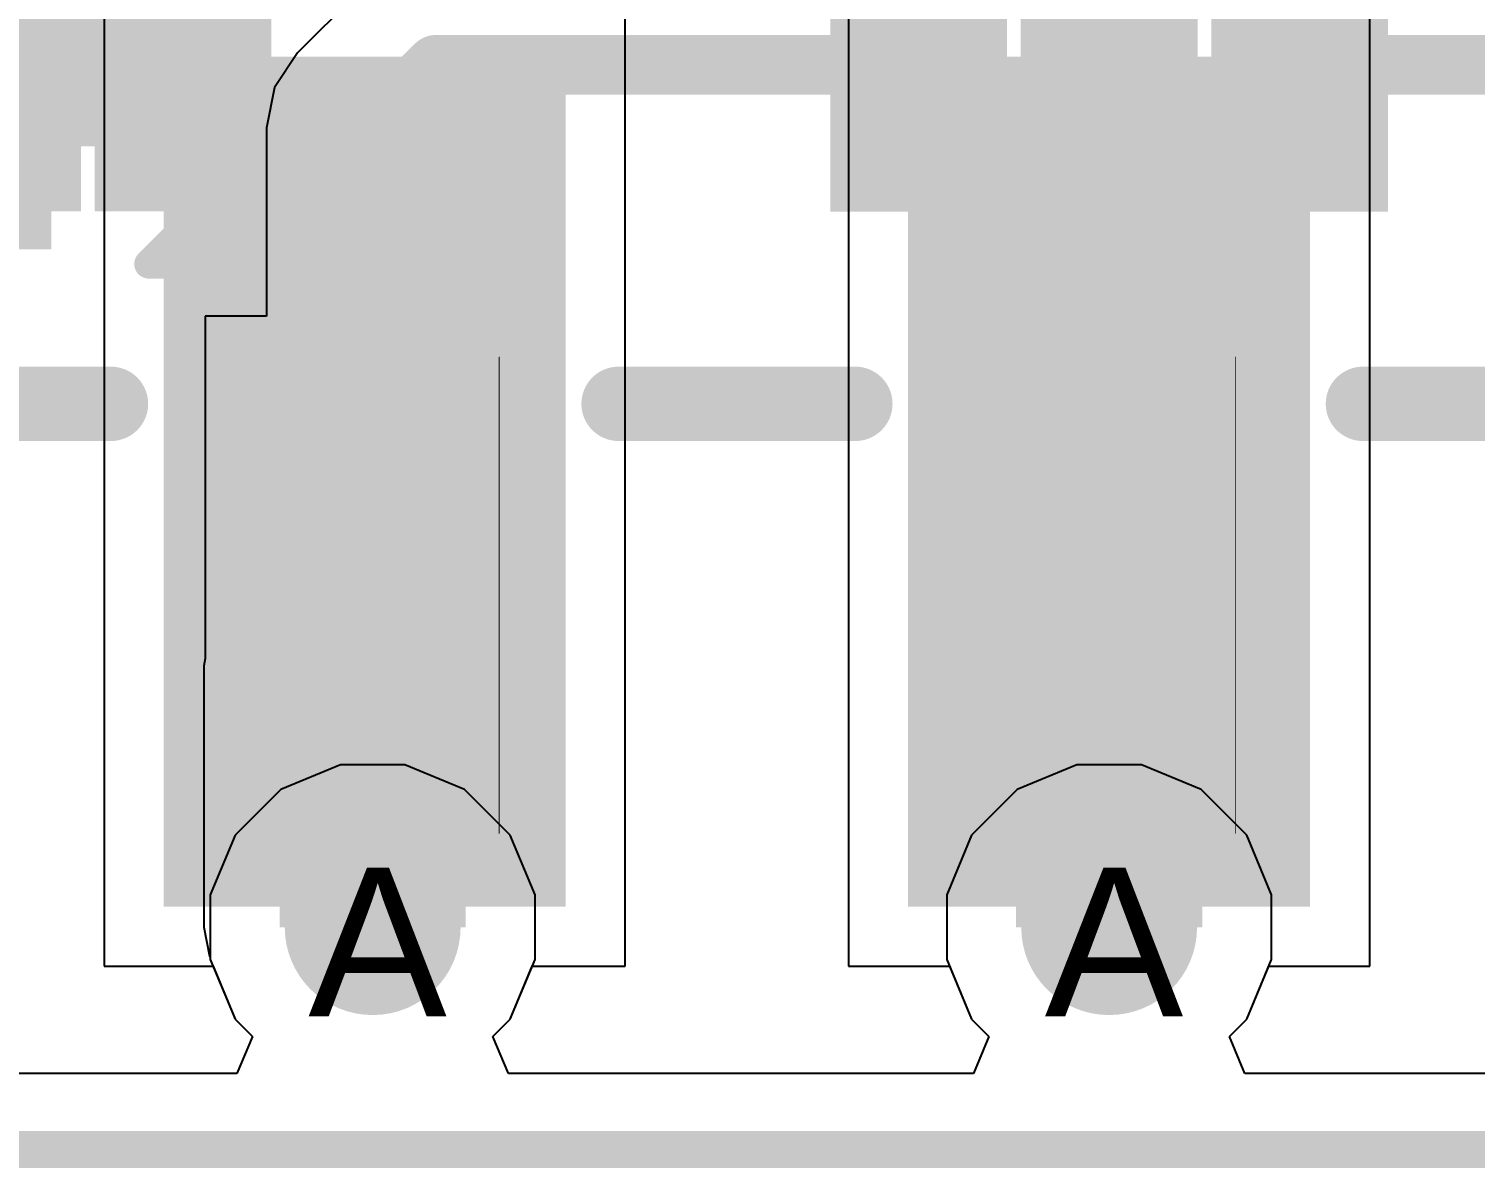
# Model space of a CAD drawing. Header units: inches. Extents: x 0 to 5271, y 0 to 5417.
# Drawn here: x 79.601 to 84.535, y -0.064 to 3.826 of the extents above; entities that cross this region are included whole.
import ezdxf

# ---------------------------------------------------------------- set-up
doc = ezdxf.new("R2010")
doc.units = ezdxf.units.IN
for name, color, linetype in [('Board_Outline', 216, 'Continuous'), ('Bottom Layer', 5, 'Continuous'), ('Bottom Overlay', 54, 'Continuous'), ('Bottom Paste', 16, 'Continuous'), ('Bottom Solder', 6, 'Continuous'), ('Drill Drawing', 1, 'Continuous'), ('L2_GND1', 16, 'Continuous'), ('L3_SIG1', 76, 'Continuous'), ('L4_PWR', 90, 'Continuous'), ('L5_GND2', 156, 'Continuous'), ('L6_SIG2', 130, 'Continuous'), ('L7_GND3', 216, 'Continuous'), ('Top Layer', 1, 'Continuous'), ('Top Overlay', 2, 'Continuous'), ('Top Paste', 8, 'Continuous'), ('Top Solder', 216, 'Continuous'), ('Via Holes', 16, 'Continuous')]:
    doc.layers.add(name, color=color, linetype=linetype)
doc.styles.add('Arial', font='', dxfattribs={"height": 0.2})
doc.styles.get('Arial').set_extended_font_data('Arial')

# ---------------------------------------------------------------- blocks, each defined once
blk = doc.blocks.new('R___0402_B_165')
at = {"layer": 'Bottom Layer'}
for points in [[(-0.2413, 0.3175), (-0.2413, -0.3175), (-0.6985, -0.3175), (-0.6985, 0.3175)], [(0.6985, 0.3175), (0.6985, -0.3175), (0.2413, -0.3175), (0.2413, 0.3175)]]:
    blk.add_hatch(color=5, dxfattribs=at).paths.add_polyline_path(points)
at = {"layer": 'Bottom Paste'}
for points in [[(-0.2413, 0.3175), (-0.2413, -0.3175), (-0.6985, -0.3175), (-0.6985, 0.3175)], [(0.6985, 0.3175), (0.6985, -0.3175), (0.2413, -0.3175), (0.2413, 0.3175)]]:
    blk.add_hatch(color=16, dxfattribs=at).paths.add_polyline_path(points)
at = {"layer": 'Bottom Solder'}
for points in [[(-0.1863, 0.3725), (-0.1863, -0.3725), (-0.7535, -0.3725), (-0.7535, 0.3725)], [(0.7535, 0.3725), (0.7535, -0.3725), (0.1863, -0.3725), (0.1863, 0.3725)]]:
    blk.add_hatch(color=6, dxfattribs=at).paths.add_polyline_path(points)
at = {"layer": 'Bottom Overlay'}
for points in [[(0.7874, 0.4064, 0.127, 0.127, 0), (-0.7874, 0.4064, 0.127, 0.127, 0)], [(-0.7874, -0.4064, 0.127, 0.127, 0), (-0.7874, 0.4064, 0.127, 0.127, 0)], [(0.7874, -0.4064, 0.127, 0.127, 0), (0.7874, 0.4064, 0.127, 0.127, 0)], [(0.8128, 0.4318, 0.00323, 0.00323, 0), (-0.8128, 0.4318, 0.00323, 0.00323, 0)], [(0.7874, -0.4064, 0.127, 0.127, 0), (-0.7874, -0.4064, 0.127, 0.127, 0)]]:
    blk.add_lwpolyline(points, format="xyseb", dxfattribs=at)
for points in [[(-0.8192, 0.4064, 0.0635, 0.0635, 1), (-0.7557, 0.4064, 0.0635, 0.0635, 1)], [(-0.8192, 0.4064, 0.0635, 0.0635, 1), (-0.7557, 0.4064, 0.0635, 0.0635, 1)], [(0.7556, 0.4064, 0.0635, 0.0635, 1), (0.8191, 0.4064, 0.0635, 0.0635, 1)], [(0.7556, 0.4064, 0.0635, 0.0635, 1), (0.8191, 0.4064, 0.0635, 0.0635, 1)], [(-0.8136, 0.4318, 0.00161, 0.00161, 1), (-0.812, 0.4318, 0.00161, 0.00161, 1)], [(0.812, 0.4318, 0.00161, 0.00161, 1), (0.8136, 0.4318, 0.00161, 0.00161, 1)], [(-0.8192, -0.4064, 0.0635, 0.0635, 1), (-0.7557, -0.4064, 0.0635, 0.0635, 1)], [(-0.8192, -0.4064, 0.0635, 0.0635, 1), (-0.7557, -0.4064, 0.0635, 0.0635, 1)], [(0.7556, -0.4064, 0.0635, 0.0635, 1), (0.8191, -0.4064, 0.0635, 0.0635, 1)], [(0.7556, -0.4064, 0.0635, 0.0635, 1), (0.8191, -0.4064, 0.0635, 0.0635, 1)]]:
    blk.add_lwpolyline(points, format="xyseb", close=True, dxfattribs=at)
blk = doc.blocks.new('R___0402_B_166')
at = {"layer": 'Bottom Layer'}
for points in [[(-0.2413, 0.3175), (-0.2413, -0.3175), (-0.6985, -0.3175), (-0.6985, 0.3175)], [(0.6985, 0.3175), (0.6985, -0.3175), (0.2413, -0.3175), (0.2413, 0.3175)]]:
    blk.add_hatch(color=5, dxfattribs=at).paths.add_polyline_path(points)
at = {"layer": 'Bottom Paste'}
for points in [[(-0.2413, 0.3175), (-0.2413, -0.3175), (-0.6985, -0.3175), (-0.6985, 0.3175)], [(0.6985, 0.3175), (0.6985, -0.3175), (0.2413, -0.3175), (0.2413, 0.3175)]]:
    blk.add_hatch(color=16, dxfattribs=at).paths.add_polyline_path(points)
at = {"layer": 'Bottom Solder'}
for points in [[(-0.1863, 0.3725), (-0.1863, -0.3725), (-0.7535, -0.3725), (-0.7535, 0.3725)], [(0.7535, 0.3725), (0.7535, -0.3725), (0.1863, -0.3725), (0.1863, 0.3725)]]:
    blk.add_hatch(color=6, dxfattribs=at).paths.add_polyline_path(points)
at = {"layer": 'Bottom Overlay'}
for points in [[(0.7874, 0.4064, 0.127, 0.127, 0), (-0.7874, 0.4064, 0.127, 0.127, 0)], [(-0.7874, -0.4064, 0.127, 0.127, 0), (-0.7874, 0.4064, 0.127, 0.127, 0)], [(0.7874, -0.4064, 0.127, 0.127, 0), (0.7874, 0.4064, 0.127, 0.127, 0)], [(0.8128, 0.4318, 0.00323, 0.00323, 0), (-0.8128, 0.4318, 0.00323, 0.00323, 0)], [(0.7874, -0.4064, 0.127, 0.127, 0), (-0.7874, -0.4064, 0.127, 0.127, 0)]]:
    blk.add_lwpolyline(points, format="xyseb", dxfattribs=at)
for points in [[(-0.8192, 0.4064, 0.0635, 0.0635, 1), (-0.7557, 0.4064, 0.0635, 0.0635, 1)], [(-0.8192, 0.4064, 0.0635, 0.0635, 1), (-0.7557, 0.4064, 0.0635, 0.0635, 1)], [(0.7556, 0.4064, 0.0635, 0.0635, 1), (0.8191, 0.4064, 0.0635, 0.0635, 1)], [(0.7556, 0.4064, 0.0635, 0.0635, 1), (0.8191, 0.4064, 0.0635, 0.0635, 1)], [(-0.8136, 0.4318, 0.00161, 0.00161, 1), (-0.812, 0.4318, 0.00161, 0.00161, 1)], [(0.812, 0.4318, 0.00161, 0.00161, 1), (0.8136, 0.4318, 0.00161, 0.00161, 1)], [(-0.8192, -0.4064, 0.0635, 0.0635, 1), (-0.7557, -0.4064, 0.0635, 0.0635, 1)], [(-0.8192, -0.4064, 0.0635, 0.0635, 1), (-0.7557, -0.4064, 0.0635, 0.0635, 1)], [(0.7556, -0.4064, 0.0635, 0.0635, 1), (0.8191, -0.4064, 0.0635, 0.0635, 1)], [(0.7556, -0.4064, 0.0635, 0.0635, 1), (0.8191, -0.4064, 0.0635, 0.0635, 1)]]:
    blk.add_lwpolyline(points, format="xyseb", close=True, dxfattribs=at)
blk = doc.blocks.new('PZ254_2_10_S_169')
at = {"layer": 'Top Layer'}
for points in [[(-1.905, 4.2), (-0.635, 4.2), (-0.635, 1.4), (-1.905, 1.4)], [(0.635, 4.2), (1.905, 4.2), (1.905, 1.4), (0.635, 1.4)]]:
    blk.add_hatch(color=1, dxfattribs=at).paths.add_polyline_path(points)
at = {"layer": 'Top Paste'}
for points in [[(-1.905, 4.2), (-0.635, 4.2), (-0.635, 1.4), (-1.905, 1.4)], [(0.635, 4.2), (1.905, 4.2), (1.905, 1.4), (0.635, 1.4)]]:
    blk.add_hatch(color=8, dxfattribs=at).paths.add_polyline_path(points)
at = {"layer": 'Top Solder'}
for points in [[(-1.9558, 4.2508), (-0.5842, 4.2508), (-0.5842, 1.3492), (-1.9558, 1.3492)], [(0.5842, 4.2508), (1.9558, 4.2508), (1.9558, 1.3492), (0.5842, 1.3492)]]:
    blk.add_hatch(color=216, dxfattribs=at).paths.add_polyline_path(points)
at = {"layer": 'Top Overlay'}
for points in [[(-2.1361, 2.5341, 0.254, 0.254, 0), (-2.9439, 2.5341, 0.254, 0.254, 0)], [(0.4039, 2.5341, 0.254, 0.254, 0), (-0.4039, 2.5341, 0.254, 0.254, 0)], [(2.9439, 2.5341, 0.254, 0.254, 0), (2.1361, 2.5341, 0.254, 0.254, 0)]]:
    blk.add_lwpolyline(points, format="xyseb", dxfattribs=at)
for points in [[(-2.1996, 2.5341, 0.127, 0.127, 1), (-2.0726, 2.5341, 0.127, 0.127, 1)], [(-0.4674, 2.5341, 0.127, 0.127, 1), (-0.3404, 2.5341, 0.127, 0.127, 1)], [(0.3404, 2.5341, 0.127, 0.127, 1), (0.4674, 2.5341, 0.127, 0.127, 1)], [(2.0726, 2.5341, 0.127, 0.127, 1), (2.1996, 2.5341, 0.127, 0.127, 1)]]:
    blk.add_lwpolyline(points, format="xyseb", close=True, dxfattribs=at)
blk = doc.blocks.new('SOT_363_B_171')
at = {"layer": 'Bottom Layer'}
for points in [[(-1.37, 0.45), (-1.37, 0.85), (-0.57, 0.85), (-0.57, 0.45)], [(0.57, 0.45), (0.57, 0.85), (1.37, 0.85), (1.37, 0.45)], [(-1.37, -0.2), (-1.37, 0.2), (-0.57, 0.2), (-0.57, -0.2)], [(0.57, -0.2), (0.57, 0.2), (1.37, 0.2), (1.37, -0.2)], [(-1.37, -0.85), (-1.37, -0.45), (-0.57, -0.45), (-0.57, -0.85)], [(0.57, -0.85), (0.57, -0.45), (1.37, -0.45), (1.37, -0.85)]]:
    blk.add_hatch(color=5, dxfattribs=at).paths.add_polyline_path(points)
at = {"layer": 'Bottom Paste'}
for points in [[(-1.37, 0.45), (-1.37, 0.85), (-0.57, 0.85), (-0.57, 0.45)], [(0.57, 0.45), (0.57, 0.85), (1.37, 0.85), (1.37, 0.45)], [(-1.37, -0.2), (-1.37, 0.2), (-0.57, 0.2), (-0.57, -0.2)], [(0.57, -0.2), (0.57, 0.2), (1.37, 0.2), (1.37, -0.2)], [(-1.37, -0.85), (-1.37, -0.45), (-0.57, -0.45), (-0.57, -0.85)], [(0.57, -0.85), (0.57, -0.45), (1.37, -0.45), (1.37, -0.85)]]:
    blk.add_hatch(color=16, dxfattribs=at).paths.add_polyline_path(points)
at = {"layer": 'Bottom Solder'}
for points in [[(-1.4716, 0.3484), (-1.4716, 0.9516), (-0.4684, 0.9516), (-0.4684, 0.3484)], [(0.4684, 0.3484), (0.4684, 0.9516), (1.4716, 0.9516), (1.4716, 0.3484)], [(-1.4716, -0.3016), (-1.4716, 0.3016), (-0.4684, 0.3016), (-0.4684, -0.3016)], [(0.4684, -0.3016), (0.4684, 0.3016), (1.4716, 0.3016), (1.4716, -0.3016)], [(-1.4716, -0.9516), (-1.4716, -0.3484), (-0.4684, -0.3484), (-0.4684, -0.9516)], [(0.4684, -0.9516), (0.4684, -0.3484), (1.4716, -0.3484), (1.4716, -0.9516)]]:
    blk.add_hatch(color=6, dxfattribs=at).paths.add_polyline_path(points)
at = {"layer": 'Bottom Overlay'}
for points in [[(0.508, 1.0922, 0.127, 0.127, 0), (-0.6604, 1.0922, 0.127, 0.127, 0)], [(-1.524, -0.6604, 0.1, 0.1, 0), (-1.651, -0.5334, 0.1, 0.1, 0)], [(-1.651, -0.7874, 0.1, 0.1, 0), (-1.651, -0.5334, 0.1, 0.1, 0)], [(-1.651, -0.7874, 0.1, 0.1, 0), (-1.524, -0.6604, 0.1, 0.1, 0)], [(0.508, -1.0922, 0.127, 0.127, 0), (-0.6604, -1.0922, 0.127, 0.127, 0)]]:
    blk.add_lwpolyline(points, format="xyseb", dxfattribs=at)
for points in [[(-0.6922, 1.0922, 0.0635, 0.0635, 1), (-0.6287, 1.0922, 0.0635, 0.0635, 1)], [(0.4762, 1.0922, 0.0635, 0.0635, 1), (0.5397, 1.0922, 0.0635, 0.0635, 1)], [(-1.676, -0.5334, 0.05, 0.05, 1), (-1.626, -0.5334, 0.05, 0.05, 1)], [(-1.676, -0.5334, 0.05, 0.05, 1), (-1.626, -0.5334, 0.05, 0.05, 1)], [(-1.549, -0.6604, 0.05, 0.05, 1), (-1.499, -0.6604, 0.05, 0.05, 1)], [(-1.549, -0.6604, 0.05, 0.05, 1), (-1.499, -0.6604, 0.05, 0.05, 1)], [(-1.676, -0.7874, 0.05, 0.05, 1), (-1.626, -0.7874, 0.05, 0.05, 1)], [(-1.676, -0.7874, 0.05, 0.05, 1), (-1.626, -0.7874, 0.05, 0.05, 1)], [(-0.6922, -1.0922, 0.0635, 0.0635, 1), (-0.6287, -1.0922, 0.0635, 0.0635, 1)], [(0.4762, -1.0922, 0.0635, 0.0635, 1), (0.5397, -1.0922, 0.0635, 0.0635, 1)]]:
    blk.add_lwpolyline(points, format="xyseb", close=True, dxfattribs=at)
blk = doc.blocks.new('SOT_363_B_375')
at = {"layer": 'Bottom Layer'}
for points in [[(-1.37, 0.45), (-1.37, 0.85), (-0.57, 0.85), (-0.57, 0.45)], [(0.57, 0.45), (0.57, 0.85), (1.37, 0.85), (1.37, 0.45)], [(-1.37, -0.2), (-1.37, 0.2), (-0.57, 0.2), (-0.57, -0.2)], [(0.57, -0.2), (0.57, 0.2), (1.37, 0.2), (1.37, -0.2)], [(-1.37, -0.85), (-1.37, -0.45), (-0.57, -0.45), (-0.57, -0.85)], [(0.57, -0.85), (0.57, -0.45), (1.37, -0.45), (1.37, -0.85)]]:
    blk.add_hatch(color=5, dxfattribs=at).paths.add_polyline_path(points)
at = {"layer": 'Bottom Paste'}
for points in [[(-1.37, 0.45), (-1.37, 0.85), (-0.57, 0.85), (-0.57, 0.45)], [(0.57, 0.45), (0.57, 0.85), (1.37, 0.85), (1.37, 0.45)], [(-1.37, -0.2), (-1.37, 0.2), (-0.57, 0.2), (-0.57, -0.2)], [(0.57, -0.2), (0.57, 0.2), (1.37, 0.2), (1.37, -0.2)], [(-1.37, -0.85), (-1.37, -0.45), (-0.57, -0.45), (-0.57, -0.85)], [(0.57, -0.85), (0.57, -0.45), (1.37, -0.45), (1.37, -0.85)]]:
    blk.add_hatch(color=16, dxfattribs=at).paths.add_polyline_path(points)
at = {"layer": 'Bottom Solder'}
for points in [[(-1.4716, 0.3484), (-1.4716, 0.9516), (-0.4684, 0.9516), (-0.4684, 0.3484)], [(0.4684, 0.3484), (0.4684, 0.9516), (1.4716, 0.9516), (1.4716, 0.3484)], [(-1.4716, -0.3016), (-1.4716, 0.3016), (-0.4684, 0.3016), (-0.4684, -0.3016)], [(0.4684, -0.3016), (0.4684, 0.3016), (1.4716, 0.3016), (1.4716, -0.3016)], [(-1.4716, -0.9516), (-1.4716, -0.3484), (-0.4684, -0.3484), (-0.4684, -0.9516)], [(0.4684, -0.9516), (0.4684, -0.3484), (1.4716, -0.3484), (1.4716, -0.9516)]]:
    blk.add_hatch(color=6, dxfattribs=at).paths.add_polyline_path(points)
at = {"layer": 'Bottom Overlay'}
for points in [[(-0.6604, 1.0922, 0.127, 0.127, 0), (0.508, 1.0922, 0.127, 0.127, 0)], [(-1.651, -0.5334, 0.1, 0.1, 0), (-1.651, -0.7874, 0.1, 0.1, 0)], [(-1.651, -0.5334, 0.1, 0.1, 0), (-1.524, -0.6604, 0.1, 0.1, 0)], [(-1.524, -0.6604, 0.1, 0.1, 0), (-1.651, -0.7874, 0.1, 0.1, 0)], [(-0.6604, -1.0922, 0.127, 0.127, 0), (0.508, -1.0922, 0.127, 0.127, 0)]]:
    blk.add_lwpolyline(points, format="xyseb", dxfattribs=at)
for points in [[(-0.6922, 1.0922, 0.0635, 0.0635, 1), (-0.6287, 1.0922, 0.0635, 0.0635, 1)], [(0.4762, 1.0922, 0.0635, 0.0635, 1), (0.5397, 1.0922, 0.0635, 0.0635, 1)], [(-1.676, -0.5334, 0.05, 0.05, 1), (-1.626, -0.5334, 0.05, 0.05, 1)], [(-1.676, -0.5334, 0.05, 0.05, 1), (-1.626, -0.5334, 0.05, 0.05, 1)], [(-1.549, -0.6604, 0.05, 0.05, 1), (-1.499, -0.6604, 0.05, 0.05, 1)], [(-1.549, -0.6604, 0.05, 0.05, 1), (-1.499, -0.6604, 0.05, 0.05, 1)], [(-1.676, -0.7874, 0.05, 0.05, 1), (-1.626, -0.7874, 0.05, 0.05, 1)], [(-1.676, -0.7874, 0.05, 0.05, 1), (-1.626, -0.7874, 0.05, 0.05, 1)], [(-0.6922, -1.0922, 0.0635, 0.0635, 1), (-0.6287, -1.0922, 0.0635, 0.0635, 1)], [(0.4762, -1.0922, 0.0635, 0.0635, 1), (0.5397, -1.0922, 0.0635, 0.0635, 1)]]:
    blk.add_lwpolyline(points, format="xyseb", close=True, dxfattribs=at)

msp = doc.modelspace()

# ---------------------------------------------------------------- hatches: boundary and pattern name
at = {"layer": 'Bottom Layer'}
for points in [[(79.2766, 3.0734), (79.6766, 3.0734), (79.6766, 4.1044), (79.2766, 4.1044)], [(78.6266, 3.4247), (80.3266, 3.4247), (80.3266, 3.9635), (78.6266, 3.9635)], [(80.4561, 0.759), (81.0911, 0.759), (81.0911, 1.651), (80.4561, 1.651)], [(82.9691, 0.759), (83.6041, 0.759), (83.6041, 1.651), (82.9691, 1.651)]]:
    msp.add_hatch(color=5, dxfattribs=at).paths.add_polyline_path(points)
h = msp.add_hatch(color=5, dxfattribs=at)
edge = h.paths.add_edge_path()
edge.add_arc((80.7736, 0.759), 0.3, 0, 360)
h = msp.add_hatch(color=5, dxfattribs=at)
edge = h.paths.add_edge_path()
edge.add_arc((83.2866, 0.759), 0.3, 0, 360)
at = {"layer": 'L2_GND1'}
h = msp.add_hatch(color=16, dxfattribs=at)
edge = h.paths.add_edge_path()
edge.add_arc((80.7736, 0.759), 0.3, 0, 360)
h = msp.add_hatch(color=16, dxfattribs=at)
edge = h.paths.add_edge_path()
edge.add_arc((83.2866, 0.759), 0.3, 0, 360)
at = {"layer": 'L3_SIG1'}
h = msp.add_hatch(color=76, dxfattribs=at)
edge = h.paths.add_edge_path()
edge.add_arc((80.7736, 0.759), 0.3, 0, 360)
h = msp.add_hatch(color=76, dxfattribs=at)
edge = h.paths.add_edge_path()
edge.add_arc((83.2866, 0.759), 0.3, 0, 360)
at = {"layer": 'L4_PWR'}
h = msp.add_hatch(color=90, dxfattribs=at)
edge = h.paths.add_edge_path()
edge.add_arc((80.7736, 0.759), 0.3, 0, 360)
h = msp.add_hatch(color=90, dxfattribs=at)
edge = h.paths.add_edge_path()
edge.add_arc((83.2866, 0.759), 0.3, 0, 360)
at = {"layer": 'L5_GND2'}
h = msp.add_hatch(color=156, dxfattribs=at)
edge = h.paths.add_edge_path()
edge.add_arc((80.7736, 0.759), 0.3, 0, 360)
h = msp.add_hatch(color=156, dxfattribs=at)
edge = h.paths.add_edge_path()
edge.add_arc((83.2866, 0.759), 0.3, 0, 360)
at = {"layer": 'L6_SIG2'}
h = msp.add_hatch(color=130, dxfattribs=at)
edge = h.paths.add_edge_path()
edge.add_arc((80.7736, 0.759), 0.3, 0, 360)
h = msp.add_hatch(color=130, dxfattribs=at)
edge = h.paths.add_edge_path()
edge.add_arc((83.2866, 0.759), 0.3, 0, 360)
at = {"layer": 'L7_GND3'}
h = msp.add_hatch(color=216, dxfattribs=at)
edge = h.paths.add_edge_path()
edge.add_arc((80.7736, 0.759), 0.3, 0, 360)
h = msp.add_hatch(color=216, dxfattribs=at)
edge = h.paths.add_edge_path()
edge.add_arc((83.2866, 0.759), 0.3, 0, 360)
at = {"layer": 'Top Layer'}
h = msp.add_hatch(color=1, dxfattribs=at)
edge = h.paths.add_edge_path()
edge.add_arc((80.7736, 0.759), 0.3, 0, 360)
h = msp.add_hatch(color=1, dxfattribs=at)
edge = h.paths.add_edge_path()
edge.add_arc((83.2866, 0.759), 0.3, 0, 360)
at = {"layer": 'Via Holes'}
h = msp.add_hatch(color=7, dxfattribs=at)
edge = h.paths.add_edge_path()
edge.add_arc((80.7736, 0.759), 0.15, 0, 360)
h = msp.add_hatch(color=7, dxfattribs=at)
edge = h.paths.add_edge_path()
edge.add_arc((83.2866, 0.759), 0.15, 0, 360)

# ---------------------------------------------------------------- linework, layer by layer
at = {"layer": 'Board_Outline'}
msp.add_lwpolyline([(0, 0, 0.127, 0.127, 0), (150, 0, 0.127, 0.127, 0)], format="xyseb", dxfattribs=at)
at = {"layer": 'Bottom Layer'}
for p, q in [((80.7331, 3.9599), (80.5172, 3.7441)), ((80.5172, 3.7441), (80.4386, 3.6264)), ((80.4386, 3.6264), (80.411, 3.4877)), ((80.411, 3.4877), (80.411, 3.4877)), ((80.411, 3.4877), (80.411, 2.8448)), ((80.411, 2.8448), (80.2021, 2.8448)), ((80.2021, 2.8448), (80.2021, 1.676)), ((80.2021, 1.676), (80.1971, 1.651)), ((80.1971, 1.651), (80.1971, 0.759)), ((80.1971, 0.759), (80.2168, 0.6599)), ((80.2168, 0.6599), (80.2196, 0.6558)), ((80.2196, 0.6558), (80.2196, 0.6488)), ((80.2196, 0.6488), (80.3039, 0.4451)), ((80.3039, 0.4451), (80.3631, 0.386)), ((80.3631, 0.386), (80.3105, 0.259)), ((80.3105, 0.259), (78.6696, 0.259))]:
    msp.add_line(p, q, dxfattribs=at)
for points in [[(82.6221, 3.7181, 0.2032, 0.2032, 0), (82.6221, 4.7513, 0.2032, 0.2032, 0)], [(83.9511, 3.7181, 0.2032, 0.2032, 0), (83.9511, 4.7513, 0.2032, 0.2032, 0)], [(83.2866, 3.7036, 0.2032, 0.2032, 0), (83.2866, 4.3864, 0.2032, 0.2032, 0)], [(80.7736, 3.4877, 0.2032, 0.2032, 0), (80.9895, 3.7036, 0.2032, 0.2032, 0)], [(80.9895, 3.7036, 0.2032, 0.2032, 0), (82.6366, 3.7036, 0.2032, 0.2032, 0)], [(82.6221, 3.7181, 0.2032, 0.2032, 0), (82.6366, 3.7036, 0.2032, 0.2032, 0)], [(83.2866, 2.3622, 0.2032, 0.2032, 0), (83.2866, 3.7036, 0.2032, 0.2032, 0)], [(83.9366, 3.7036, 0.2032, 0.2032, 0), (83.9511, 3.7181, 0.2032, 0.2032, 0)], [(83.9366, 3.7036, 0.2032, 0.2032, 0), (85.5345, 3.7036, 0.2032, 0.2032, 0)], [(80.7736, 2.3622, 0.2032, 0.2032, 0), (80.7736, 3.4877, 0.2032, 0.2032, 0)]]:
    msp.add_lwpolyline(points, format="xyseb", dxfattribs=at)
for points in [[(80.9387, 3.7036, 0.1016, 0.1016, 1), (81.0403, 3.7036, 0.1016, 0.1016, 1)], [(80.9387, 3.7036, 0.1016, 0.1016, 1), (81.0403, 3.7036, 0.1016, 0.1016, 1)], [(82.5713, 3.7181, 0.1016, 0.1016, 1), (82.6729, 3.7181, 0.1016, 0.1016, 1)], [(82.5713, 3.7181, 0.1016, 0.1016, 1), (82.6729, 3.7181, 0.1016, 0.1016, 1)], [(82.5858, 3.7036, 0.1016, 0.1016, 1), (82.6874, 3.7036, 0.1016, 0.1016, 1)], [(82.5858, 3.7036, 0.1016, 0.1016, 1), (82.6874, 3.7036, 0.1016, 0.1016, 1)], [(83.2358, 3.7036, 0.1016, 0.1016, 1), (83.3374, 3.7036, 0.1016, 0.1016, 1)], [(83.2358, 3.7036, 0.1016, 0.1016, 1), (83.3374, 3.7036, 0.1016, 0.1016, 1)], [(83.8858, 3.7036, 0.1016, 0.1016, 1), (83.9874, 3.7036, 0.1016, 0.1016, 1)], [(83.8858, 3.7036, 0.1016, 0.1016, 1), (83.9874, 3.7036, 0.1016, 0.1016, 1)], [(83.9003, 3.7181, 0.1016, 0.1016, 1), (84.0019, 3.7181, 0.1016, 0.1016, 1)], [(83.9003, 3.7181, 0.1016, 0.1016, 1), (84.0019, 3.7181, 0.1016, 0.1016, 1)], [(80.7228, 3.4877, 0.1016, 0.1016, 1), (80.8244, 3.4877, 0.1016, 0.1016, 1)], [(80.7228, 3.4877, 0.1016, 0.1016, 1), (80.8244, 3.4877, 0.1016, 0.1016, 1)], [(80.7228, 2.3622, 0.1016, 0.1016, 1), (80.8244, 2.3622, 0.1016, 0.1016, 1)], [(83.2358, 2.3622, 0.1016, 0.1016, 1), (83.3374, 2.3622, 0.1016, 0.1016, 1)]]:
    msp.add_lwpolyline(points, format="xyseb", close=True, dxfattribs=at)
at = {"layer": 'L2_GND1'}
for p, q in [((80.6634, 1.313), (80.4598, 1.2286)), ((80.8838, 1.313), (80.6634, 1.313)), ((81.0874, 1.2286), (80.8838, 1.313)), ((83.1764, 1.313), (82.9728, 1.2286)), ((83.3968, 1.313), (83.1764, 1.313)), ((83.6004, 1.2286), (83.3968, 1.313)), ((80.4598, 1.2286), (80.3039, 1.0728)), ((81.2432, 1.0728), (81.0874, 1.2286)), ((82.9728, 1.2286), (82.8169, 1.0728)), ((83.7563, 1.0728), (83.6004, 1.2286)), ((80.3039, 1.0728), (80.2196, 0.8692)), ((81.3276, 0.8692), (81.2432, 1.0728)), ((82.8169, 1.0728), (82.7326, 0.8692)), ((83.8406, 0.8692), (83.7563, 1.0728)), ((80.2196, 0.8692), (80.2196, 0.6488)), ((81.3276, 0.6488), (81.3276, 0.8692)), ((82.7326, 0.8692), (82.7326, 0.6488)), ((83.8406, 0.6488), (83.8406, 0.8692)), ((80.2196, 0.6488), (80.3039, 0.4451)), ((81.2432, 0.4451), (81.3276, 0.6488)), ((82.7326, 0.6488), (82.8169, 0.4451)), ((83.7563, 0.4451), (83.8406, 0.6488)), ((80.3039, 0.4451), (80.3631, 0.386)), ((81.184, 0.386), (81.2432, 0.4451)), ((82.8169, 0.4451), (82.8761, 0.386)), ((83.6971, 0.386), (83.7563, 0.4451)), ((80.3631, 0.386), (80.3105, 0.259)), ((81.2367, 0.259), (81.184, 0.386)), ((82.8761, 0.386), (82.8235, 0.259)), ((83.7497, 0.259), (83.6971, 0.386)), ((80.3105, 0.259), (78.6696, 0.259)), ((82.8235, 0.259), (81.2367, 0.259)), ((85.389, 0.259), (83.7497, 0.259))]:
    msp.add_line(p, q, dxfattribs=at)
at = {"layer": 'L3_SIG1'}
for p, q in [((80.6634, 1.313), (80.4598, 1.2286)), ((80.8838, 1.313), (80.6634, 1.313)), ((81.0874, 1.2286), (80.8838, 1.313)), ((83.1764, 1.313), (82.9728, 1.2286)), ((83.3968, 1.313), (83.1764, 1.313)), ((83.6004, 1.2286), (83.3968, 1.313)), ((80.4598, 1.2286), (80.3039, 1.0728)), ((81.2432, 1.0728), (81.0874, 1.2286)), ((82.9728, 1.2286), (82.8169, 1.0728)), ((83.7563, 1.0728), (83.6004, 1.2286)), ((80.3039, 1.0728), (80.2196, 0.8692)), ((81.3276, 0.8692), (81.2432, 1.0728)), ((82.8169, 1.0728), (82.7326, 0.8692)), ((83.8406, 0.8692), (83.7563, 1.0728)), ((80.2196, 0.8692), (80.2196, 0.6488)), ((81.3276, 0.6488), (81.3276, 0.8692)), ((82.7326, 0.8692), (82.7326, 0.6488)), ((83.8406, 0.6488), (83.8406, 0.8692)), ((80.2196, 0.6488), (80.3039, 0.4451)), ((81.2432, 0.4451), (81.3276, 0.6488)), ((82.7326, 0.6488), (82.8169, 0.4451)), ((83.7563, 0.4451), (83.8406, 0.6488)), ((80.3039, 0.4451), (80.3631, 0.386)), ((81.184, 0.386), (81.2432, 0.4451)), ((82.8169, 0.4451), (82.8761, 0.386)), ((83.6971, 0.386), (83.7563, 0.4451)), ((80.3631, 0.386), (80.3105, 0.259)), ((81.2367, 0.259), (81.184, 0.386)), ((82.8761, 0.386), (82.8235, 0.259)), ((83.7497, 0.259), (83.6971, 0.386)), ((80.3105, 0.259), (78.6696, 0.259)), ((82.8235, 0.259), (81.2367, 0.259)), ((85.389, 0.259), (83.7497, 0.259))]:
    msp.add_line(p, q, dxfattribs=at)
at = {"layer": 'L4_PWR'}
for p, q in [((80.6634, 1.313), (80.4598, 1.2286)), ((80.8838, 1.313), (80.6634, 1.313)), ((81.0874, 1.2286), (80.8838, 1.313)), ((83.1764, 1.313), (82.9728, 1.2286)), ((83.3968, 1.313), (83.1764, 1.313)), ((83.6004, 1.2286), (83.3968, 1.313)), ((80.4598, 1.2286), (80.3039, 1.0728)), ((81.2432, 1.0728), (81.0874, 1.2286)), ((82.9728, 1.2286), (82.8169, 1.0728)), ((83.7563, 1.0728), (83.6004, 1.2286)), ((80.3039, 1.0728), (80.2196, 0.8692)), ((81.3276, 0.8692), (81.2432, 1.0728)), ((82.8169, 1.0728), (82.7326, 0.8692)), ((83.8406, 0.8692), (83.7563, 1.0728)), ((80.2196, 0.8692), (80.2196, 0.6488)), ((81.3276, 0.6488), (81.3276, 0.8692)), ((82.7326, 0.8692), (82.7326, 0.6488)), ((83.8406, 0.6488), (83.8406, 0.8692)), ((80.2196, 0.6488), (80.3039, 0.4451)), ((81.2432, 0.4451), (81.3276, 0.6488)), ((82.7326, 0.6488), (82.8169, 0.4451)), ((83.7563, 0.4451), (83.8406, 0.6488)), ((80.3039, 0.4451), (80.3631, 0.386)), ((81.184, 0.386), (81.2432, 0.4451)), ((82.8169, 0.4451), (82.8761, 0.386)), ((83.6971, 0.386), (83.7563, 0.4451)), ((80.3631, 0.386), (80.3105, 0.259)), ((81.2367, 0.259), (81.184, 0.386)), ((82.8761, 0.386), (82.8235, 0.259)), ((83.7497, 0.259), (83.6971, 0.386)), ((80.3105, 0.259), (78.6696, 0.259)), ((82.8235, 0.259), (81.2367, 0.259)), ((85.389, 0.259), (83.7497, 0.259))]:
    msp.add_line(p, q, dxfattribs=at)
at = {"layer": 'L5_GND2'}
for p, q in [((80.6634, 1.313), (80.4598, 1.2286)), ((80.8838, 1.313), (80.6634, 1.313)), ((81.0874, 1.2286), (80.8838, 1.313)), ((83.1764, 1.313), (82.9728, 1.2286)), ((83.3968, 1.313), (83.1764, 1.313)), ((83.6004, 1.2286), (83.3968, 1.313)), ((80.4598, 1.2286), (80.3039, 1.0728)), ((81.2432, 1.0728), (81.0874, 1.2286)), ((82.9728, 1.2286), (82.8169, 1.0728)), ((83.7563, 1.0728), (83.6004, 1.2286)), ((80.3039, 1.0728), (80.2196, 0.8692)), ((81.3276, 0.8692), (81.2432, 1.0728)), ((82.8169, 1.0728), (82.7326, 0.8692)), ((83.8406, 0.8692), (83.7563, 1.0728)), ((80.2196, 0.8692), (80.2196, 0.6488)), ((81.3276, 0.6488), (81.3276, 0.8692)), ((82.7326, 0.8692), (82.7326, 0.6488)), ((83.8406, 0.6488), (83.8406, 0.8692)), ((80.2196, 0.6488), (80.3039, 0.4451)), ((81.2432, 0.4451), (81.3276, 0.6488)), ((82.7326, 0.6488), (82.8169, 0.4451)), ((83.7563, 0.4451), (83.8406, 0.6488)), ((80.3039, 0.4451), (80.3631, 0.386)), ((81.184, 0.386), (81.2432, 0.4451)), ((82.8169, 0.4451), (82.8761, 0.386)), ((83.6971, 0.386), (83.7563, 0.4451)), ((80.3631, 0.386), (80.3105, 0.259)), ((81.2367, 0.259), (81.184, 0.386)), ((82.8761, 0.386), (82.8235, 0.259)), ((83.7497, 0.259), (83.6971, 0.386)), ((80.3105, 0.259), (78.6696, 0.259)), ((82.8235, 0.259), (81.2367, 0.259)), ((85.389, 0.259), (83.7497, 0.259))]:
    msp.add_line(p, q, dxfattribs=at)
at = {"layer": 'L6_SIG2'}
for p, q in [((80.6634, 1.313), (80.4598, 1.2286)), ((80.8838, 1.313), (80.6634, 1.313)), ((81.0874, 1.2286), (80.8838, 1.313)), ((83.1764, 1.313), (82.9728, 1.2286)), ((83.3968, 1.313), (83.1764, 1.313)), ((83.6004, 1.2286), (83.3968, 1.313)), ((80.4598, 1.2286), (80.3039, 1.0728)), ((81.2432, 1.0728), (81.0874, 1.2286)), ((82.9728, 1.2286), (82.8169, 1.0728)), ((83.7563, 1.0728), (83.6004, 1.2286)), ((80.3039, 1.0728), (80.2196, 0.8692)), ((81.3276, 0.8692), (81.2432, 1.0728)), ((82.8169, 1.0728), (82.7326, 0.8692)), ((83.8406, 0.8692), (83.7563, 1.0728)), ((80.2196, 0.8692), (80.2196, 0.6488)), ((81.3276, 0.6488), (81.3276, 0.8692)), ((82.7326, 0.8692), (82.7326, 0.6488)), ((83.8406, 0.6488), (83.8406, 0.8692)), ((80.2196, 0.6488), (80.3039, 0.4451)), ((81.2432, 0.4451), (81.3276, 0.6488)), ((82.7326, 0.6488), (82.8169, 0.4451)), ((83.7563, 0.4451), (83.8406, 0.6488)), ((80.3039, 0.4451), (80.3631, 0.386)), ((81.184, 0.386), (81.2432, 0.4451)), ((82.8169, 0.4451), (82.8761, 0.386)), ((83.6971, 0.386), (83.7563, 0.4451)), ((80.3631, 0.386), (80.3105, 0.259)), ((81.2367, 0.259), (81.184, 0.386)), ((82.8761, 0.386), (82.8235, 0.259)), ((83.7497, 0.259), (83.6971, 0.386)), ((80.3105, 0.259), (78.6696, 0.259)), ((82.8235, 0.259), (81.2367, 0.259)), ((85.389, 0.259), (83.7497, 0.259))]:
    msp.add_line(p, q, dxfattribs=at)
at = {"layer": 'L7_GND3'}
for p, q in [((80.6634, 1.313), (80.4598, 1.2286)), ((80.8838, 1.313), (80.6634, 1.313)), ((81.0874, 1.2286), (80.8838, 1.313)), ((83.1764, 1.313), (82.9728, 1.2286)), ((83.3968, 1.313), (83.1764, 1.313)), ((83.6004, 1.2286), (83.3968, 1.313)), ((80.4598, 1.2286), (80.3039, 1.0728)), ((81.2432, 1.0728), (81.0874, 1.2286)), ((82.9728, 1.2286), (82.8169, 1.0728)), ((83.7563, 1.0728), (83.6004, 1.2286)), ((80.3039, 1.0728), (80.2196, 0.8692)), ((81.3276, 0.8692), (81.2432, 1.0728)), ((82.8169, 1.0728), (82.7326, 0.8692)), ((83.8406, 0.8692), (83.7563, 1.0728)), ((80.2196, 0.8692), (80.2196, 0.6488)), ((81.3276, 0.6488), (81.3276, 0.8692)), ((82.7326, 0.8692), (82.7326, 0.6488)), ((83.8406, 0.6488), (83.8406, 0.8692)), ((80.2196, 0.6488), (80.3039, 0.4451)), ((81.2432, 0.4451), (81.3276, 0.6488)), ((82.7326, 0.6488), (82.8169, 0.4451)), ((83.7563, 0.4451), (83.8406, 0.6488)), ((80.3039, 0.4451), (80.3631, 0.386)), ((81.184, 0.386), (81.2432, 0.4451)), ((82.8169, 0.4451), (82.8761, 0.386)), ((83.6971, 0.386), (83.7563, 0.4451)), ((80.3631, 0.386), (80.3105, 0.259)), ((81.2367, 0.259), (81.184, 0.386)), ((82.8761, 0.386), (82.8235, 0.259)), ((83.7497, 0.259), (83.6971, 0.386)), ((80.3105, 0.259), (78.6696, 0.259)), ((82.8235, 0.259), (81.2367, 0.259)), ((85.389, 0.259), (83.7497, 0.259))]:
    msp.add_line(p, q, dxfattribs=at)
at = {"layer": 'Top Layer'}
for p, q in [((79.8576, 3.934), (79.8576, 0.626)), ((81.6356, 0.626), (81.6356, 3.934)), ((82.3976, 3.934), (82.3976, 0.626)), ((84.1756, 0.626), (84.1756, 3.934)), ((79.8576, 0.626), (80.229, 0.626)), ((80.229, 0.626), (80.3039, 0.4451)), ((81.2432, 0.4451), (81.3181, 0.626)), ((81.3181, 0.626), (81.6356, 0.626)), ((82.3976, 0.626), (82.742, 0.626)), ((82.742, 0.626), (82.8169, 0.4451)), ((83.7563, 0.4451), (83.8312, 0.626)), ((83.8312, 0.626), (84.1756, 0.626)), ((80.3039, 0.4451), (80.3631, 0.386)), ((81.184, 0.386), (81.2432, 0.4451)), ((82.8169, 0.4451), (82.8761, 0.386)), ((83.6971, 0.386), (83.7563, 0.4451)), ((80.3631, 0.386), (80.3105, 0.259)), ((81.2367, 0.259), (81.184, 0.386)), ((82.8761, 0.386), (82.8235, 0.259)), ((83.7497, 0.259), (83.6971, 0.386)), ((80.3105, 0.259), (78.6696, 0.259)), ((82.8235, 0.259), (81.2367, 0.259)), ((85.389, 0.259), (83.7497, 0.259))]:
    msp.add_line(p, q, dxfattribs=at)
for points in [[(80.7733, 0.7877, 0.508, 0.508, 0), (80.7733, 2.3087, 0.508, 0.508, 0)], [(83.2863, 0.7877, 0.508, 0.508, 0), (83.2863, 2.3087, 0.508, 0.508, 0)]]:
    msp.add_lwpolyline(points, format="xyseb", dxfattribs=at)
for points in [[(80.6463, 2.3087, 0.254, 0.254, 1), (80.9003, 2.3087, 0.254, 0.254, 1)], [(83.1593, 2.3087, 0.254, 0.254, 1), (83.4133, 2.3087, 0.254, 0.254, 1)], [(80.6463, 0.7877, 0.254, 0.254, 1), (80.9003, 0.7877, 0.254, 0.254, 1)], [(83.1593, 0.7877, 0.254, 0.254, 1), (83.4133, 0.7877, 0.254, 0.254, 1)]]:
    msp.add_lwpolyline(points, format="xyseb", close=True, dxfattribs=at)

# ---------------------------------------------------------------- block references
for name, p, rotation in [('PZ254_2_10_S_169', (82.0166, 5.08), 180), ('SOT_363_B_171', (83.2866, 4.6736), 270), ('SOT_363_B_375', (79.4766, 4.6744), 90), ('R___0402_B_165', (80.7736, 1.8923), 270), ('R___0402_B_166', (83.2866, 1.8923), 270)]:
    msp.add_blockref(name, p, dxfattribs=dict(rotation=rotation))

# ---------------------------------------------------------------- texts
at = {"layer": 'Drill Drawing', "style": 'Arial'}
for p in [(80.5535, 0.4542), (83.0665, 0.4542)]:
    msp.add_text('A', height=0.508, dxfattribs=at).set_placement(p)

doc.saveas('drawing.dxf')
